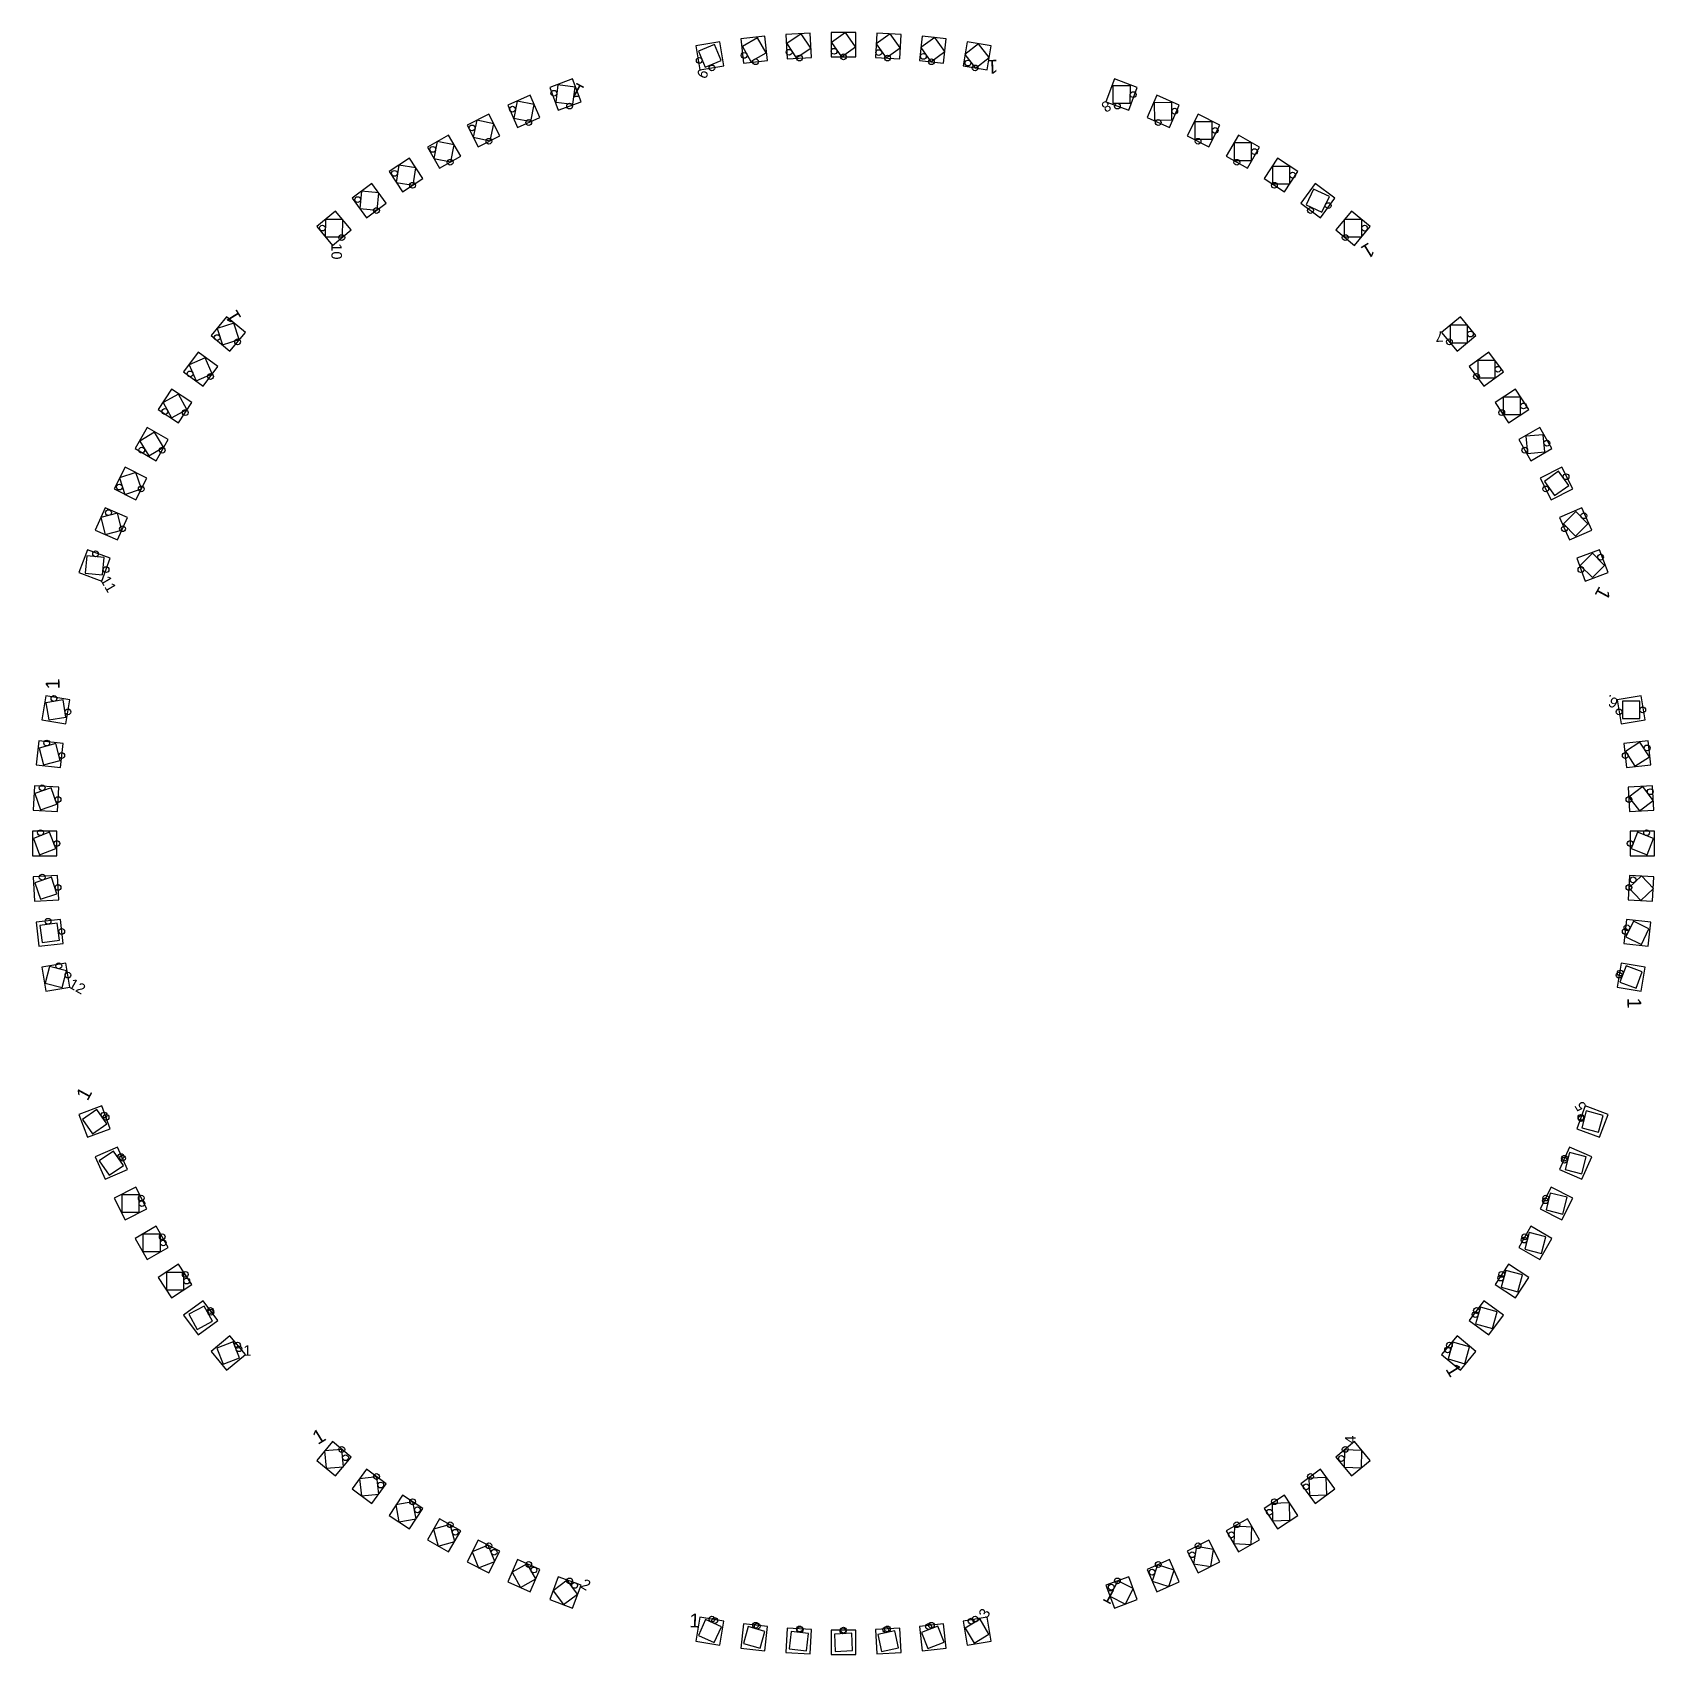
# Model space of a CAD drawing. Extents: x -280 to 280, y -280 to 280.
import ezdxf

# ---------------------------------------------------------------- set-up
doc = ezdxf.new("R2010")
doc.units = 0
doc.header["$MEASUREMENT"] = 0
doc.layers.get('0').update_dxf_attribs({"linetype": 'CONTINUOUS'})
doc.layers.add('EVERYTHING', color=7, linetype='CONTINUOUS')
doc.styles.get("Standard").update_dxf_attribs({"font": 'ARIAL.TTF'})

msp = doc.modelspace()

# ---------------------------------------------------------------- linework, layer by layer
at = {"layer": 'EVERYTHING', "color": 0}
for points in [[(4.21, 271.79), (4.21, 280.21), (-4.21, 280.21), (-4.21, 271.79)], [(-41.3, 268.66), (-42.7, 276.96), (-51, 275.56), (-49.6, 267.26)], [(-44.55, 276.04), (-50.08, 273.71), (-47.75, 268.18), (-42.22, 270.51)], [(-26.2, 270.56), (-27.14, 278.92), (-35.5, 277.98), (-34.56, 269.62)], [(-29.72, 278.36), (-34.94, 275.4), (-31.98, 270.18), (-26.76, 273.14)], [(-11.01, 271.6), (-11.48, 280.01), (-19.89, 279.54), (-19.42, 271.13)], [(-14.6, 279.73), (-19.61, 276.42), (-16.3, 271.41), (-11.29, 274.72)], [(0.72, 280.18), (-4.18, 276.72), (-0.72, 271.82), (4.18, 275.28)], [(19.42, 271.13), (19.89, 279.54), (11.48, 280.01), (11.01, 271.6)], [(16.15, 279.75), (11.27, 276.27), (14.75, 271.39), (19.63, 274.87)], [(34.56, 269.62), (35.5, 277.98), (27.14, 278.92), (26.2, 270.56)], [(31.55, 278.45), (26.67, 274.97), (30.15, 270.09), (35.03, 273.57)], [(49.6, 267.26), (51, 275.56), (42.7, 276.96), (41.3, 268.66)], [(46.65, 276.32), (41.94, 272.61), (45.65, 267.9), (50.36, 271.61)], [(-90.68, 256.25), (-93.61, 264.14), (-101.5, 261.21), (-98.57, 253.32)], [(98.57, 253.32), (101.5, 261.21), (93.61, 264.14), (90.68, 256.25)], [(-104.88, 250.78), (-108.25, 258.49), (-115.96, 255.12), (-112.59, 247.41)], [(-92.76, 261.35), (-98.71, 262.06), (-99.42, 256.11), (-93.47, 255.4)], [(93.08, 255.74), (99.08, 255.72), (99.1, 261.72), (93.1, 261.74)], [(112.59, 247.41), (115.96, 255.12), (108.25, 258.49), (104.88, 250.78)], [(-106.9, 255.32), (-112.79, 256.47), (-113.94, 250.58), (-108.05, 249.43)], [(107.46, 249.91), (113.46, 249.99), (113.38, 255.99), (107.38, 255.91)], [(-118.75, 244.51), (-122.55, 252.03), (-130.07, 248.23), (-126.27, 240.71)], [(-120.84, 248.66), (-126.7, 249.94), (-127.98, 244.08), (-122.12, 242.8)], [(126.27, 240.71), (130.07, 248.23), (122.55, 252.03), (118.75, 244.51)], [(121.41, 243.37), (127.41, 243.37), (127.41, 249.37), (121.41, 249.37)], [(-132.25, 237.48), (-136.46, 244.77), (-143.75, 240.56), (-139.54, 233.27)], [(-134.47, 241.37), (-140.35, 242.55), (-141.53, 236.67), (-135.65, 235.49)], [(139.54, 233.27), (143.75, 240.56), (136.46, 244.77), (132.25, 237.48)], [(135, 236.02), (141, 236.02), (141, 242.02), (135, 242.02)], [(-145.33, 229.7), (-149.94, 236.75), (-156.99, 232.14), (-152.38, 225.09)], [(152.38, 225.09), (156.99, 232.14), (149.94, 236.75), (145.33, 229.7)], [(-147.74, 233.42), (-153.66, 234.34), (-154.58, 228.42), (-148.66, 227.5)], [(148.16, 227.92), (154.16, 227.92), (154.16, 233.92), (148.16, 233.92)], [(-157.96, 221.21), (-162.96, 227.99), (-169.74, 222.99), (-164.74, 216.21)], [(-160.59, 224.82), (-166.57, 225.36), (-167.11, 219.38), (-161.13, 218.84)], [(164.74, 216.21), (169.74, 222.99), (162.96, 227.99), (157.96, 221.21)], [(159.85, 220.67), (165.28, 218.1), (167.85, 223.53), (162.42, 226.1)], [(-170.09, 212.02), (-175.46, 218.51), (-181.95, 213.14), (-176.58, 206.65)], [(-172.99, 215.55), (-178.99, 215.61), (-179.05, 209.61), (-173.05, 209.55)], [(176.58, 206.65), (181.95, 213.14), (175.46, 218.51), (170.09, 212.02)], [(173.02, 209.58), (179.02, 209.58), (179.02, 215.58), (173.02, 215.58)], [(-206.65, 176.58), (-213.14, 181.95), (-218.51, 175.46), (-212.02, 170.09)], [(-210.65, 179.8), (-216.36, 177.95), (-214.51, 172.24), (-208.8, 174.09)], [(212.02, 170.09), (218.51, 175.46), (213.14, 181.95), (206.65, 176.58)], [(209.58, 173.02), (215.58, 173.02), (215.58, 179.02), (209.58, 179.02)], [(-216.21, 164.74), (-222.99, 169.74), (-227.99, 162.96), (-221.21, 157.96)], [(221.21, 157.96), (227.99, 162.96), (222.99, 169.74), (216.21, 164.74)], [(-220.56, 167.8), (-226.05, 165.39), (-223.64, 159.9), (-218.15, 162.31)], [(219.1, 160.85), (225.1, 160.85), (225.1, 166.85), (219.1, 166.85)], [(-225.09, 152.38), (-232.14, 156.99), (-236.75, 149.94), (-229.7, 145.33)], [(229.7, 145.33), (236.75, 149.94), (232.14, 156.99), (225.09, 152.38)], [(-229.73, 155.23), (-234.99, 152.35), (-232.11, 147.09), (-226.85, 149.97)], [(227.92, 148.16), (233.92, 148.16), (233.92, 154.16), (227.92, 154.16)], [(-233.27, 139.54), (-240.56, 143.75), (-244.77, 136.46), (-237.48, 132.25)], [(-238, 142.12), (-243.14, 139.02), (-240.04, 133.88), (-234.9, 136.98)], [(237.48, 132.25), (244.77, 136.46), (240.56, 143.75), (233.27, 139.54)], [(236.28, 134.76), (242.26, 135.26), (241.76, 141.24), (235.78, 140.74)], [(-240.71, 126.27), (-248.23, 130.07), (-252.03, 122.55), (-244.51, 118.75)], [(244.51, 118.75), (252.03, 122.55), (248.23, 130.07), (240.71, 126.27)], [(-244.47, 128.2), (-250.16, 126.31), (-248.27, 120.62), (-242.58, 122.51)], [(245.66, 120.23), (250.55, 123.7), (247.08, 128.59), (242.19, 125.12)], [(-247.41, 112.59), (-255.12, 115.96), (-258.49, 108.25), (-250.78, 104.88)], [(-249.3, 108.25), (-250.78, 114.07), (-256.6, 112.59), (-255.12, 106.77)], [(250.78, 104.88), (258.49, 108.25), (255.12, 115.96), (247.41, 112.59)], [(252.94, 106.18), (257.19, 110.41), (252.96, 114.66), (248.71, 110.43)], [(-253.32, 98.57), (-261.21, 101.5), (-264.14, 93.61), (-256.25, 90.68)], [(256.25, 90.68), (264.14, 93.61), (261.21, 101.5), (253.32, 98.57)], [(-256, 92.84), (-255.48, 98.82), (-261.46, 99.34), (-261.98, 93.36)], [(258.73, 91.85), (262.97, 96.09), (258.73, 100.33), (254.49, 96.09)], [(-267.26, 49.6), (-275.56, 51), (-276.96, 42.7), (-268.66, 41.3)], [(268.66, 41.3), (276.96, 42.7), (275.56, 51), (267.26, 49.6)], [(-268.66, 43.68), (-269.64, 49.6), (-275.56, 48.62), (-274.58, 42.7)], [(269.11, 43.15), (275.11, 43.15), (275.11, 49.15), (269.11, 49.15)], [(-269.62, 34.56), (-277.98, 35.5), (-278.92, 27.14), (-270.56, 26.2)], [(-270.61, 28.71), (-272.13, 34.51), (-277.93, 32.99), (-276.41, 27.19)], [(270.56, 26.2), (278.92, 27.14), (277.98, 35.5), (269.62, 34.56)], [(273.36, 26.71), (278.41, 29.94), (275.18, 34.99), (270.13, 31.76)], [(-271.13, 19.42), (-279.54, 19.89), (-280.01, 11.48), (-271.6, 11.01)], [(-271.76, 13.58), (-273.7, 19.26), (-279.38, 17.32), (-277.44, 11.64)], [(271.6, 11.01), (280.01, 11.48), (279.54, 19.89), (271.13, 19.42)], [(275.03, 11.24), (279.78, 14.91), (276.11, 19.66), (271.36, 15.99)], [(-271.79, 4.21), (-280.21, 4.21), (-280.21, -4.21), (-271.79, -4.21)], [(-272.13, -1.74), (-274.26, 3.87), (-279.87, 1.74), (-277.74, -3.87)], [(271.79, -4.21), (280.21, -4.21), (280.21, 4.21), (271.79, 4.21)], [(277.7, -3.89), (279.89, 1.7), (274.3, 3.89), (272.11, -1.7)], [(-271.6, -11.01), (-280.01, -11.48), (-279.54, -19.89), (-271.13, -19.42)], [(271.13, -19.42), (279.54, -19.89), (280.01, -11.48), (271.6, -11.01)], [(279.81, -15.54), (275.66, -11.21), (271.33, -15.36), (275.48, -19.69)], [(-271.78, -17.35), (-273.67, -11.66), (-279.36, -13.55), (-277.47, -19.24)], [(-270.56, -26.2), (-278.92, -27.14), (-277.98, -35.5), (-269.62, -34.56)], [(-270.9, -33.42), (-271.7, -27.48), (-277.64, -28.28), (-276.84, -34.22)], [(269.62, -34.56), (277.98, -35.5), (278.92, -27.14), (270.56, -26.2)], [(278.28, -29.46), (272.88, -26.84), (270.26, -32.24), (275.66, -34.86)], [(-268.66, -41.3), (-276.96, -42.7), (-275.56, -51), (-267.26, -49.6)], [(-269.95, -49.8), (-268.46, -43.99), (-274.27, -42.5), (-275.76, -48.31)], [(267.26, -49.6), (275.56, -51), (276.96, -42.7), (268.66, -41.3)], [(275.97, -44.39), (270.35, -42.29), (268.25, -47.91), (273.87, -50.01)], [(-256.25, -90.68), (-264.14, -93.61), (-261.21, -101.5), (-253.32, -98.57)], [(-259.49, -100.26), (-254.56, -96.85), (-257.97, -91.92), (-262.9, -95.33)], [(253.32, -98.57), (261.21, -101.5), (264.14, -93.61), (256.25, -90.68)], [(262.42, -93.99), (256.63, -92.4), (255.04, -98.19), (260.83, -99.78)], [(-250.78, -104.88), (-258.49, -108.25), (-255.12, -115.96), (-247.41, -112.59)], [(-253.74, -114.59), (-248.78, -111.21), (-252.16, -106.25), (-257.12, -109.63)], [(247.41, -112.59), (255.12, -115.96), (258.49, -108.25), (250.78, -104.88)], [(256.6, -108.26), (250.79, -106.77), (249.3, -112.58), (255.11, -114.07)], [(-244.51, -118.75), (-252.03, -122.55), (-248.23, -130.07), (-240.71, -126.27)], [(-249.37, -127.41), (-243.37, -127.41), (-243.37, -121.41), (-249.37, -121.41)], [(240.71, -126.27), (248.23, -130.07), (252.03, -122.55), (244.51, -118.75)], [(250.01, -122.23), (244.19, -120.77), (242.73, -126.59), (248.55, -128.05)], [(-237.48, -132.25), (-244.77, -136.46), (-240.56, -143.75), (-233.27, -139.54)], [(233.27, -139.54), (240.56, -143.75), (244.77, -136.46), (237.48, -132.25)], [(242.67, -135.84), (236.86, -134.35), (235.37, -140.16), (241.18, -141.65)], [(-242.02, -141), (-236.02, -141), (-236.02, -135), (-242.02, -135)], [(-229.7, -145.33), (-236.75, -149.94), (-232.14, -156.99), (-225.09, -152.38)], [(225.09, -152.38), (232.14, -156.99), (236.75, -149.94), (229.7, -145.33)], [(-233.92, -154.16), (-227.92, -154.16), (-227.92, -148.16), (-233.92, -148.16)], [(234.6, -149.05), (228.81, -147.48), (227.24, -153.27), (233.03, -154.84)], [(-221.21, -157.96), (-227.99, -162.96), (-222.99, -169.74), (-216.21, -164.74)], [(-223.33, -167.91), (-218.04, -165.08), (-220.87, -159.79), (-226.16, -162.62)], [(216.21, -164.74), (222.99, -169.74), (227.99, -162.96), (221.21, -157.96)], [(225.8, -161.78), (220.03, -160.15), (218.4, -165.92), (224.17, -167.55)], [(-212.02, -170.09), (-218.51, -175.46), (-213.14, -181.95), (-206.65, -176.58)], [(-214.28, -179.91), (-208.69, -177.72), (-210.88, -172.13), (-216.47, -174.32)], [(206.65, -176.58), (213.14, -181.95), (218.51, -175.46), (212.02, -170.09)], [(216.28, -173.95), (210.51, -172.32), (208.88, -178.09), (214.65, -179.72)], [(-176.58, -206.65), (-181.95, -213.14), (-175.46, -218.51), (-170.09, -212.02)], [(170.09, -212.02), (175.46, -218.51), (181.95, -213.14), (176.58, -206.65)], [(-178.74, -215.84), (-172.76, -215.3), (-173.3, -209.32), (-179.28, -209.86)], [(179.1, -209.66), (173.1, -209.5), (172.94, -215.5), (178.94, -215.66)], [(-164.74, -216.21), (-169.74, -222.99), (-162.96, -227.99), (-157.96, -221.21)], [(157.96, -221.21), (162.96, -227.99), (169.74, -222.99), (164.74, -216.21)], [(-166.49, -225.42), (-160.53, -224.74), (-161.21, -218.78), (-167.17, -219.46)], [(166.73, -218.99), (160.74, -219.22), (160.97, -225.21), (166.96, -224.98)], [(-152.38, -225.09), (-156.99, -232.14), (-149.94, -236.75), (-145.33, -229.7)], [(-153.58, -234.41), (-147.67, -233.34), (-148.74, -227.43), (-154.65, -228.5)], [(145.33, -229.7), (149.94, -236.75), (156.99, -232.14), (152.38, -225.09)], [(154.07, -227.83), (148.07, -228.01), (148.25, -234.01), (154.25, -233.83)], [(-139.54, -233.27), (-143.75, -240.56), (-136.46, -244.77), (-132.25, -237.48)], [(-140.09, -242.71), (-134.31, -241.11), (-135.91, -235.33), (-141.69, -236.93)], [(132.25, -237.48), (136.46, -244.77), (143.75, -240.56), (139.54, -233.27)], [(-126.27, -240.71), (-130.07, -248.23), (-122.55, -252.03), (-118.75, -244.51)], [(118.75, -244.51), (122.55, -252.03), (130.07, -248.23), (126.27, -240.71)], [(141.13, -236.15), (135.13, -235.89), (134.87, -241.89), (140.87, -242.15)], [(-126.06, -250.28), (-120.5, -248.02), (-122.76, -242.46), (-128.32, -244.72)], [(127.85, -243.89), (121.93, -242.93), (120.97, -248.85), (126.89, -249.81)], [(-112.59, -247.41), (-115.96, -255.12), (-108.25, -258.49), (-104.88, -250.78)], [(-111.57, -257.03), (-106.34, -254.1), (-109.27, -248.87), (-114.5, -251.8)], [(104.88, -250.78), (108.25, -258.49), (115.96, -255.12), (112.59, -247.41)], [(114.19, -251), (108.47, -249.18), (106.65, -254.9), (112.37, -256.72)], [(-98.57, -253.32), (-101.5, -261.21), (-93.61, -264.14), (-90.68, -256.25)], [(-96.68, -262.93), (-91.89, -259.32), (-95.5, -254.53), (-100.29, -258.14)], [(90.68, -256.25), (93.61, -264.14), (101.5, -261.21), (98.57, -253.32)], [(100.12, -257.4), (94.76, -254.7), (92.06, -260.06), (97.42, -262.76)], [(-49.6, -267.26), (-51, -275.56), (-42.7, -276.96), (-41.3, -268.66)], [(-44.67, -276.09), (-42.17, -270.63), (-47.63, -268.13), (-50.13, -273.59)], [(41.3, -268.66), (42.7, -276.96), (51, -275.56), (49.6, -267.26)], [(50.26, -273.15), (47.19, -268), (42.04, -271.07), (45.11, -276.22)], [(-34.56, -269.62), (-35.5, -277.98), (-27.14, -278.92), (-26.2, -270.56)], [(-28.77, -277.97), (-27.15, -272.19), (-32.93, -270.57), (-34.55, -276.35)], [(-19.42, -271.13), (-19.89, -279.54), (-11.48, -280.01), (-11.01, -271.6)], [(-12.82, -278.9), (-12.12, -272.94), (-18.08, -272.24), (-18.78, -278.2)], [(-4.21, -271.79), (-4.21, -280.21), (4.21, -280.21), (4.21, -271.79)], [(3.13, -278.86), (2.86, -272.87), (-3.13, -273.14), (-2.86, -279.13)], [(11.01, -271.6), (11.48, -280.01), (19.89, -279.54), (19.42, -271.13)], [(19, -277.89), (17.77, -272.02), (11.9, -273.25), (13.13, -279.12)], [(26.2, -270.56), (27.14, -278.92), (35.5, -277.98), (34.56, -269.62)], [(34.74, -275.97), (32.55, -270.38), (26.96, -272.57), (29.15, -278.16)]]:
    msp.add_lwpolyline(points, close=True, dxfattribs=at)
for centre in [(-3.27, 273.69), (-49.84, 270.55), (-34.33, 272.3), (-30.38, 270.09), (-18.79, 273.36), (-15.21, 271.37), (0, 271.79), (12.19, 273.25), (15.21, 271.37), (27.59, 271.95), (30.38, 270.09), (43.01, 269.64), (-45.45, 267.96), (45.45, 267.96), (-100.06, 259.2), (100.09, 258.72), (-114.35, 253.71), (-94.62, 254.78), (94.62, 254.78), (114.42, 253), (-128.32, 247.22), (-108.74, 249.09), (108.74, 249.09), (128.41, 246.37), (-122.51, 242.61), (122.51, 242.61), (-141.92, 239.81), (-135.89, 235.37), (135.89, 235.37), (142, 239.02), (-155.11, 231.53), (155.16, 230.92), (-148.85, 227.4), (148.85, 227.4), (-167.83, 222.46), (-161.35, 218.71), (161.35, 218.71), (167.46, 220.39), (-180.02, 212.63), (180.02, 212.58), (-173.34, 209.34), (173.34, 209.34), (-216.39, 174.79), (-209.34, 173.34), (209.34, 173.34), (216.58, 176.02), (-225.76, 162.24), (226.1, 163.85), (-218.71, 161.35), (218.71, 161.35), (234.92, 151.16), (-234.43, 149.24), (-227.4, 148.85), (227.4, 148.85), (-242.45, 135.93), (-235.37, 135.89), (235.37, 135.89), (243.01, 138.33), (-250.17, 123.15), (-242.61, 122.51), (242.61, 122.51), (249.63, 126.73), (-253.93, 114.3), (255.79, 113.24), (-249.09, 108.74), (249.09, 108.74), (-258.38, 100.07), (-254.78, 94.62), (254.78, 94.62), (261.56, 98.92), (-272.77, 50.1), (-267.96, 45.45), (267.96, 45.45), (276.11, 46.15), (-275.29, 34.72), (277.64, 33.01), (-270.09, 30.38), (270.09, 30.38), (-276.86, 19.24), (278.73, 17.9), (-271.37, 15.21), (271.37, 15.21), (-277.42, 3.74), (-271.79, 0), (271.79, 0), (277.46, 3.72), (-276.83, -11.65), (-271.37, -15.21), (271.37, -15.21), (272.8, -12.56), (-274.8, -26.89), (-270.09, -30.38), (270.09, -30.38), (270.67, -29.1), (-271.11, -42.28), (-267.96, -45.45), (267.96, -45.45), (268.36, -44.75), (-255.44, -93.81), (-254.78, -94.62), (254.78, -94.62), (254.87, -95.03), (-249.65, -108.17), (-249.09, -108.74), (249.08, -109.42), (249.09, -108.74), (-242.61, -122.51), (242.49, -123.43), (242.61, -122.51), (-242.37, -124.41), (-235.37, -135.89), (-235.02, -138), (235.15, -137), (235.37, -135.89), (-227.4, -148.85), (-226.92, -151.16), (227.06, -150.12), (227.4, -148.85), (-218.71, -161.35), (-218.57, -161.97), (218.25, -162.76), (218.71, -161.35), (-209.34, -173.34), (-208.86, -174.56), (209.34, -173.34), (208.73, -174.93), (-173.34, -209.34), (-172.04, -212.22), (172.02, -212.47), (173.34, -209.34), (-161.35, -218.71), (161.35, -218.71), (-159.88, -221.64), (159.85, -222.25), (-148.85, -227.4), (-147.22, -230.21), (148.85, -227.4), (-135.89, -235.37), (135.89, -235.37), (147.16, -231.04), (-134.15, -237.95), (134, -238.85), (-122.51, -242.61), (-120.7, -244.86), (120.46, -245.73), (122.51, -242.61), (-108.74, -249.09), (-106.93, -250.99), (106.61, -251.74), (108.74, -249.09), (-94.62, -254.78), (-92.89, -256.33), (92.52, -256.93), (94.62, -254.78), (-45.45, -267.96), (-44.48, -268.47), (44.1, -268.68), (45.45, -267.96), (-30.38, -270.09), (-29.77, -270.42), (-15.21, -271.37), (-14.99, -271.6), (-0.18, -272), (0, -271.79), (14.63, -271.66), (15.21, -271.37), (29.4, -270.54), (30.38, -270.09)]:
    msp.add_circle(centre, 1, dxfattribs=at)

# ---------------------------------------------------------------- texts
at = {"color": 0}
for s, height, rotation, p in [('1', 4.8, 181.52, (53.35, 270.79)), ('9', 3.6, 240.35, (-49.54, 268.05)), ('1', 4.8, 151.52, (-89.19, 261.19)), ('8', 3.6, 210.35, (91.12, 256.9)), ('1', 4.8, 211.52, (181.6, 207.84)), ('10', 3.6, 270.35, (-176.93, 207.36)), ('1', 4.8, 121.52, (-207.84, 181.6)), ('7', 3.6, 180.35, (207.36, 176.93)), ('11', 3.6, 300.35, (-256.9, 91.12)), ('1', 4.8, 241.52, (261.19, 89.19)), ('1', 4.8, 91.52, (-270.79, 53.35)), ('6.', 3.6, 150.35, (268.05, 49.54)), ('12', 3.6, 330.35, (-268.05, -49.54)), ('1', 4.8, 271.52, (270.79, -53.35)), ('1', 4.8, 61.52, (-261.19, -89.19)), ('5', 3.6, 120.35, (256.9, -91.12)), ('1', 3.6, 359.65, (-207.36, -176.93)), ('1', 4.8, 301.52, (207.84, -181.6)), ('1', 4.8, 31.52, (-181.6, -207.84)), ('4', 3.6, 90.35, (176.93, -207.36)), ('2', 3.6, 329.65, (-91.12, -256.9)), ('1', 4.8, 331.52, (89.19, -261.19)), ('1', 4.8, 358.48, (-53.35, -270.79)), ('3', 3.6, 60.35, (49.54, -268.05))]:
    msp.add_text(s, height=height, rotation=rotation, dxfattribs=at).set_placement(p)

doc.saveas('drawing.dxf')
